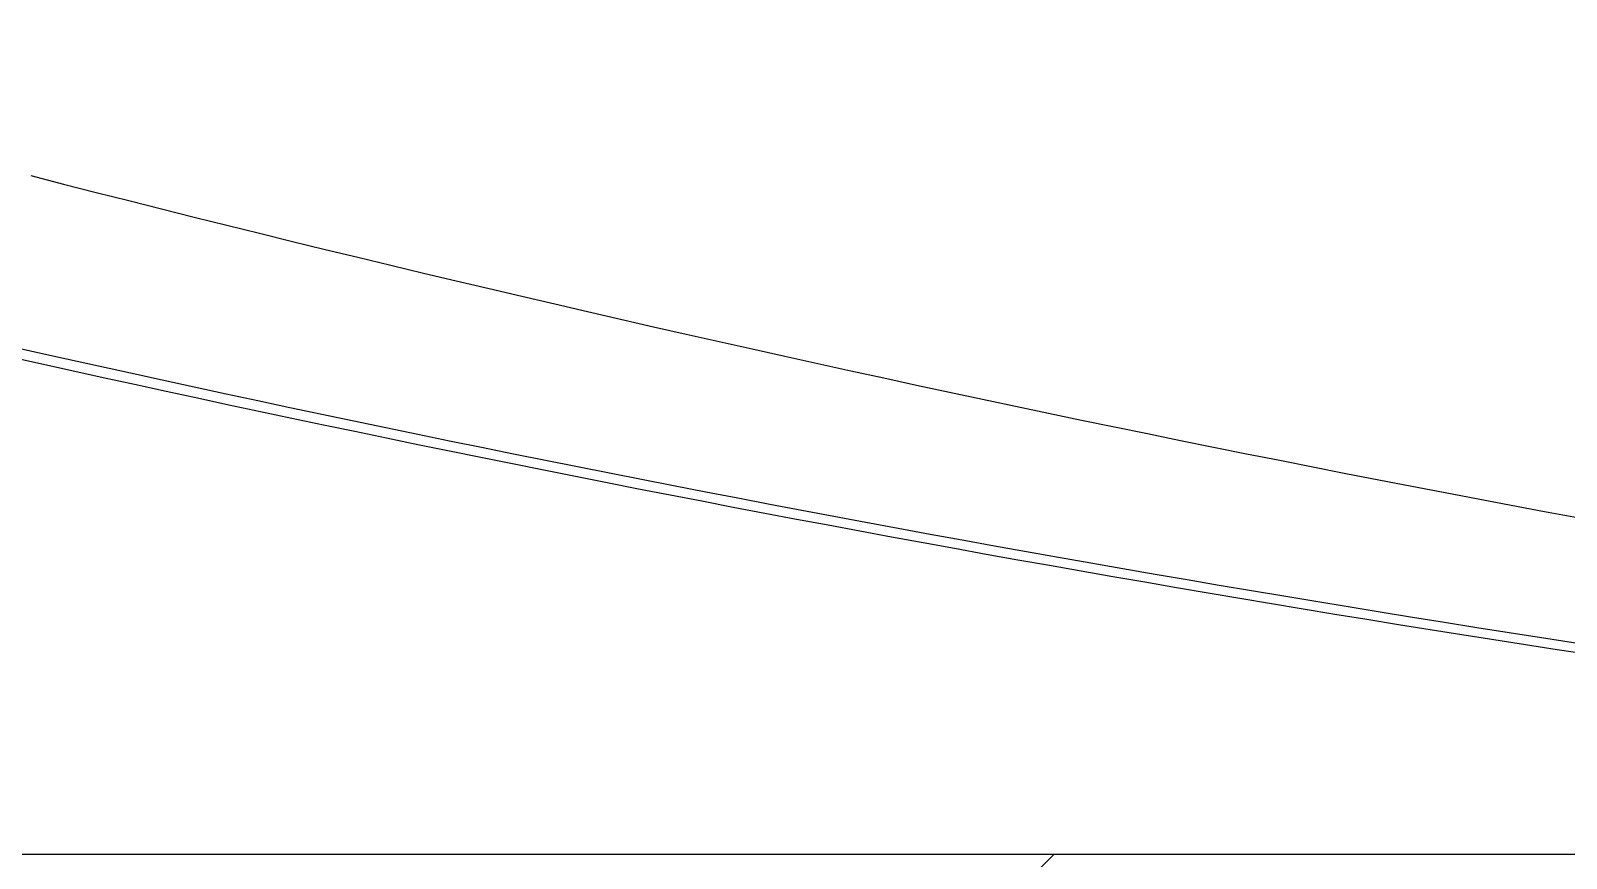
# Model space of a CAD drawing. Header units: millimetres. Extents: x 0 to 4637, y 0 to 3023.
# Drawn here: x 1399.4 to 1444.13, y 2416.1 to 2440.21 of the extents above; entities that cross this region are included whole.
import ezdxf

# ---------------------------------------------------------------- set-up
doc = ezdxf.new("R2010")
doc.units = ezdxf.units.MM
doc.layers.add('AFU_HANDLE_BELT', color=7, linetype='Continuous')
doc.layers.add('COVER_MODIFIED-T', color=7, linetype='Continuous')

msp = doc.modelspace()

# ---------------------------------------------------------------- hatches: boundary and pattern name
at = {"layer": 'AFU_HANDLE_BELT', "linetype": 'Continuous'}
h = msp.add_hatch(dxfattribs=at)
h.set_pattern_fill('LINE', scale=12.55710493000001, angle=45, style=0)
h.set_pattern_definition([(45, (804.7265245875601, 551.3131949833515), (-28.19150460263504, 28.19150460263504), [])])
edge = h.paths.add_edge_path()
edge.add_line((1433.336850071697, 2452.878555520687), (1432.893264031263, 2452.878555520687))
edge.add_line((1432.893264031263, 2452.878555520687), (1432.893264031263, 2450.869418731887))
edge.add_line((1432.893264031263, 2450.869418731887), (1433.253723298922, 2450.869418731887))
edge.add_line((1433.253723298923, 2450.869418731887), (1436.784455709283, 2450.869418731887))
edge.add_line((1436.784455709283, 2450.869418731887), (1440.135080712319, 2450.869418731887))
edge.add_arc((1440.135080712319, 2449.864850337487), 1.004568394400001, 44.99999999999642, 90, ccw=False)
edge.add_line((1440.845417836166, 2450.575187461332), (1445.597337477769, 2445.823267819729))
edge.add_line((1445.597337477769, 2445.823267819729), (1448.422436107016, 2442.998169190482))
edge.add_line((1448.422436107016, 2442.998169190482), (1455.636809701327, 2435.78379559617))
edge.add_line((1455.636809701327, 2435.78379559617), (1459.759860641949, 2431.660744655548))
edge.add_arc((1461.890872013487, 2433.791756027085), 3.013705183200068, 224.999999999997, 269.9999999999982)
edge.add_line((1461.890872013487, 2430.778050843885), (1544.355790774177, 2430.778050843885))
edge.add_line((1544.355790774177, 2430.778050843885), (1561.515499746903, 2430.778050843885))
edge.add_arc((1561.515499746903, 2433.791756027085), 3.013705183200003, 270, 314.9999999999976)
edge.add_line((1563.646511118441, 2431.660744655547), (1567.766356764541, 2435.780590301648))
edge.add_line((1567.766356764541, 2435.780590301648), (1574.983935653374, 2442.998169190482))
edge.add_line((1574.983935653374, 2442.998169190482), (1577.809034282622, 2445.823267819729))
edge.add_line((1577.809034282622, 2445.823267819729), (1582.560953924225, 2450.575187461332))
edge.add_arc((1583.271291048071, 2449.864850337487), 1.004568394399977, 90.00000000000551, 135.0000000000092, ccw=False)
edge.add_line((1583.271291048071, 2450.869418731886), (1586.621917867389, 2450.869418731887))
edge.add_line((1586.621917867389, 2450.869418731887), (1590.152650277748, 2450.869418731886))
edge.add_line((1590.152650277748, 2450.869418731886), (1590.513107729127, 2450.869418731886))
edge.add_line((1590.513107729127, 2450.869418731886), (1590.513107729127, 2452.878555520686))
edge.add_line((1590.513107729127, 2452.878555520686), (1590.069523504975, 2452.878555520686))
edge.add_line((1590.069523504975, 2452.878555520686), (1583.51826688419, 2452.878555520687))
edge.add_line((1583.51826688419, 2452.878555520687), (1583.271291048071, 2452.878555520686))
edge.add_arc((1583.271291048071, 2449.864850337487), 3.013705183199989, 90, 129.3981450818826)
edge.add_arc((1583.271291048071, 2449.864850337487), 3.013705183199989, 129.3981450818853, 133.7617426926768)
edge.add_arc((1583.271291048071, 2449.864850337487), 3.013705183199989, 133.7617426926776, 135.0000000000022)
edge.add_line((1581.140279676534, 2451.995861709024), (1580.034858472332, 2450.888679804384))
edge.add_line((1580.034858472332, 2450.888679804384), (1574.967685787238, 2445.823267819729))
edge.add_line((1574.967685787238, 2445.823267819729), (1572.142587157992, 2442.998169190482))
edge.add_line((1572.142587157992, 2442.998169190482), (1564.924709441395, 2435.780291473886))
edge.add_line((1564.924709441395, 2435.780291473886), (1562.225836870749, 2433.08141890324))
edge.add_arc((1561.515499746903, 2433.791756027085), 1.004568394400001, 270.00000000000557, 315.00000000000915, ccw=False)
edge.add_line((1561.515499746903, 2432.787187632686), (1544.355790774177, 2432.787187632686))
edge.add_line((1544.355790774177, 2432.787187632686), (1461.890872013487, 2432.787187632686))
edge.add_arc((1461.890872013487, 2433.791756027085), 1.004568394400036, 224.9999999999928, 270, ccw=False)
edge.add_line((1461.180534889641, 2433.08141890324), (1458.478158196711, 2435.78379559617))
edge.add_line((1458.478158196711, 2435.78379559617), (1451.263784602399, 2442.998169190482))
edge.add_line((1451.263784602399, 2442.998169190482), (1448.438685973152, 2445.823267819729))
edge.add_line((1448.438685973152, 2445.823267819729), (1443.373204456361, 2450.888419445795))
edge.add_line((1443.373204456361, 2450.888419445795), (1442.266092083858, 2451.995861709024))
edge.add_arc((1440.135080712319, 2449.864850337487), 3.013705183200003, 44.99999999999388, 46.23825730731619)
edge.add_arc((1440.135080712319, 2449.864850337487), 3.013705183200003, 46.23825730731934, 50.60185491811364)
edge.add_arc((1440.135080712319, 2449.864850337487), 3.013705183200003, 50.60185491811134, 89.99999999999955)
edge.add_line((1440.135080712319, 2452.878555520687), (1439.8881075204, 2452.878555520687))
edge.add_line((1439.8881075204, 2452.878555520687), (1433.336850071697, 2452.878555520687))
at = {"layer": 'COVER_MODIFIED-T', "linetype": 'Continuous'}
h = msp.add_hatch(dxfattribs=at)
h.set_pattern_fill('ANSI34', scale=12.55710493, angle=9.362e-06, style=0)
h.set_pattern_definition([(45.00000936198417, (804.7265245875601, 551.3131949833515), (-169.1490552543274, 169.1489999772885), []), (45.00000936198417, (861.1095581469012, 551.3132041961953), (-169.1490552543274, 169.1489999772885), []), (45.00000936198417, (917.4925917062405, 551.3132134090392), (-169.1490552543274, 169.1489999772885), []), (45.00000936198417, (973.8757508366302, 551.3132226219035), (-169.1490552543274, 169.1489999772885), [])])
edge = h.paths.add_edge_path()
edge.add_line((1360.962005563763, 2414.01897068236), (1562.024172798041, 2414.01897068236))
edge.add_spline(control_points=[(1562.024172798041, 2414.01897068236), (1562.302965409391, 2414.01897068236), (1562.585579393429, 2414.116737916891), (1562.906650493882, 2414.383875081614), (1562.998207165508, 2414.494708405336), (1563.092998598518, 2414.680943971809), (1563.118240934891, 2414.747992095161), (1563.151571131835, 2414.883847359946), (1563.160115361564, 2414.953031966621), (1563.160115361564, 2415.023539076761)], knot_values=[0, 0, 0, 0, 0.500000000000016, 0.500000000000016, 0.750000000000008, 0.750000000000008, 0.875000000000004, 0.875000000000004, 1, 1, 1, 1], degree=3, periodic=0)
edge.add_spline(control_points=[(1563.160115361564, 2415.023539076761), (1563.160115361564, 2415.16955332185), (1563.199509831481, 2415.318618645726), (1563.339083108762, 2415.575098994827), (1563.440506736703, 2415.687595578042), (1563.676255964384, 2415.862556013196), (1563.811426268574, 2415.926696400367), (1564.093343434295, 2416.009306579719), (1564.240634797938, 2416.02810747116), (1564.385688656074, 2416.028107471161)], knot_values=[0, 0, 0, 0, 0.25, 0.25, 0.5, 0.5, 0.75, 0.75, 1, 1, 1, 1], degree=3, periodic=0)
edge.add_line((1564.385688656075, 2416.028107471162), (1570.570866698866, 2416.028107471162))
edge.add_spline(control_points=[(1570.570866698865, 2416.028107471161), (1570.717875452276, 2416.02810747116), (1570.864002119356, 2416.009209524273), (1571.146690930607, 2415.926103113269), (1571.28105067259, 2415.862184453187), (1571.517132858746, 2415.686603460539), (1571.6177695254, 2415.574815415779), (1571.757514352363, 2415.31749297883), (1571.796439993375, 2415.171024648456), (1571.796439993374, 2415.023539076761)], knot_values=[0, 0, 0, 0, 0.2499999999999998, 0.2499999999999998, 0.4999999999999994, 0.4999999999999994, 0.7499999999999998, 0.7499999999999998, 1, 1, 1, 1], degree=3, periodic=0)
edge.add_spline(control_points=[(1571.796439993374, 2415.023539076761), (1571.796439993375, 2414.953663634178), (1571.805157804788, 2414.882511822366), (1571.839054273934, 2414.745621663399), (1571.863726061139, 2414.680544467483), (1571.958574876009, 2414.494397383743), (1572.049284673128, 2414.384267839517), (1572.373962361078, 2414.114500673892), (1572.652991510118, 2414.01897068236), (1572.932382556898, 2414.01897068236)], knot_values=[0, 0, 0, 0, 0.1250000000000041, 0.1250000000000041, 0.2500000000000082, 0.2500000000000082, 0.5000000000000155, 0.5000000000000155, 1, 1, 1, 1], degree=3, periodic=0)
edge.add_line((1572.932382556899, 2414.01897068236), (1773.994841757959, 2414.018970682361))
edge.add_spline(control_points=[(1773.994841757958, 2414.018970682361), (1774.142056742427, 2414.018970682086), (1774.287529862683, 2414.00001598596), (1774.569189433887, 2413.917079550717), (1774.703208883029, 2413.853295757042), (1774.938907352384, 2413.677910974925), (1775.039235509198, 2413.566387513167), (1775.143837002029, 2413.374145506955), (1775.171514420904, 2413.304896005803), (1775.208381625897, 2413.163490365974), (1775.217966348173, 2413.091205929383), (1775.216886337598, 2413.016898741524)], knot_values=[0, 0, 0, 0, 0.2500000000000058, 0.2500000000000058, 0.5000000000000114, 0.5000000000000114, 0.7500000000000171, 0.7500000000000171, 0.8750000000000085, 0.8750000000000085, 1, 1, 1, 1], degree=3, periodic=0)
edge.add_spline(control_points=[(1775.216886337598, 2413.016898741524), (1775.216065790342, 2412.875869094766), (1775.251501558682, 2412.737583008558), (1775.377788522596, 2412.489568750374), (1775.46865799841, 2412.379262358185), (1775.682983389895, 2412.200564751744), (1775.806296459343, 2412.13149570566), (1776.070330882607, 2412.03787326792), (1776.208133438835, 2412.013940263212), (1776.34846043038, 2412.013585929901)], knot_values=[0, 0, 0, 0, 0.25, 0.25, 0.5, 0.5, 0.75, 0.75, 1, 1, 1, 1], degree=3, periodic=0)
edge.add_line((1776.34846043038, 2412.013585929902), (1785.42221982434, 2412.013500255774))
edge.add_arc((1785.421385900418, 2413.025231877045), 1.011731964954626, 270.0472262696526, 291.5023712996161)
edge.add_line((1785.792225865317, 2412.083914029905), (1786.379202264296, 2412.083763687662))
edge.add_line((1786.379202264296, 2412.083763687662), (1797.273297896469, 2619.955491534361))
edge.add_line((1797.273297896469, 2619.955491534361), (1797.398254359045, 2624.663199006846))
edge.add_line((1797.398254359045, 2624.663199006846), (1795.185150328654, 2624.662370214547))
edge.add_line((1795.185150328654, 2624.662370214547), (1795.060214474876, 2619.955491534361))
edge.add_line((1795.060214474876, 2619.955491534361), (1784.427937350687, 2417.079558425914))
edge.add_spline(control_points=[(1784.427937350687, 2417.079558425914), (1784.417870603072, 2416.887473438604), (1784.38974619693, 2416.699446298382), (1784.298875714965, 2416.331172065462), (1784.235304985811, 2416.149258504045), (1784.075269365616, 2415.802077046302), (1783.979843984351, 2415.638112068156), (1783.758732914465, 2415.329086984817), (1783.631519152241, 2415.182871694564), (1783.355525223043, 2414.920802765638), (1783.206325212645, 2414.80376431327), (1782.885391061813, 2414.597839391678), (1782.713344102679, 2414.50936560775), (1782.184655535164, 2414.298000431325), (1781.80305790698, 2414.223562384218), (1781.418360476855, 2414.223558746204)], knot_values=[0, 0, 0, 0, 0.1250000000000009, 0.1250000000000009, 0.2500000000000017, 0.2500000000000017, 0.3750000000000026, 0.3750000000000026, 0.5000000000000034, 0.5000000000000034, 0.6250000000000043, 0.6250000000000043, 0.7500000000000051, 0.7500000000000051, 1, 1, 1, 1], degree=3, periodic=0)
edge.add_line((1781.418360476856, 2414.223558746205), (1779.216136260779, 2414.223562452305))
edge.add_arc((1779.210576485988, 2416.402574700206), 2.179019340803892, 212.6286396151425, 270.1461905226139, ccw=False)
edge.add_arc((1775.514592454829, 2414.001386865253), 2.228570236048033, 33.38440135681787, 91.66060478308158)
edge.add_line((1775.450010799276, 2416.229021150042), (1574.645222807614, 2416.229021150042))
edge.add_spline(control_points=[(1574.645222807613, 2416.229021150041), (1574.466894263775, 2416.229021150041), (1574.287831659455, 2416.271554494569), (1573.967824531911, 2416.43614412661), (1573.828909321796, 2416.556803299431), (1573.728815652765, 2416.707387052136)], knot_values=[0, 0, 0, 0, 0.5, 0.5, 1, 1, 1, 1], degree=3, periodic=0)
edge.add_spline(control_points=[(1573.728815652765, 2416.707387052136), (1573.644427302445, 2416.834343278226), (1573.551301932032, 2416.954381753537), (1573.348067795123, 2417.181011682152), (1573.237044987776, 2417.2883083144), (1572.885496912011, 2417.583423308465), (1572.627926952858, 2417.744910756154), (1572.069758030724, 2418.002509515665), (1571.779255743044, 2418.093754251847), (1571.180591112551, 2418.212155755641), (1570.873678815755, 2418.238157938841), (1570.570866698865, 2418.238157938841)], knot_values=[0, 0, 0, 0, 0.1250000000000002, 0.1250000000000002, 0.2500000000000004, 0.2500000000000004, 0.5000000000000003, 0.5000000000000003, 0.7500000000000002, 0.7500000000000002, 1, 1, 1, 1], degree=3, periodic=0)
edge.add_line((1570.570866698866, 2418.238157938841), (1564.385688656075, 2418.238157938841))
edge.add_spline(control_points=[(1564.385688656074, 2418.238157938841), (1564.080749979707, 2418.238157938841), (1563.777268514231, 2418.21248338159), (1563.174168979204, 2418.093065204235), (1562.882864142467, 2418.000653810476), (1562.470734735809, 2417.810514010607), (1562.337099135156, 2417.738431722653), (1562.077978332036, 2417.575306934508), (1561.952363576037, 2417.483869014698), (1561.602031603541, 2417.189513265066), (1561.398497287204, 2416.964279602938), (1561.227739702174, 2416.707387052136)], knot_values=[0, 0, 0, 0, 0.2500000000000039, 0.2500000000000039, 0.5000000000000078, 0.5000000000000078, 0.6250000000000093, 0.6250000000000093, 0.750000000000011, 0.750000000000011, 1, 1, 1, 1], degree=3, periodic=0)
edge.add_spline(control_points=[(1561.227739702174, 2416.707387052136), (1561.128650571856, 2416.558314555945), (1560.989059518612, 2416.436601872673), (1560.671217223886, 2416.272550857198), (1560.492097370402, 2416.229021150041), (1560.311332547326, 2416.229021150041)], knot_values=[0, 0, 0, 0, 0.5, 0.5, 1, 1, 1, 1], degree=3, periodic=0)
edge.add_line((1560.311332547327, 2416.229021150042), (1359.506544555664, 2416.229021150041))
edge.add_arc((1359.439527855595, 2414.010352302011), 2.21968076427764, 88.26986036194414, 146.7395890753362)
edge.add_arc((1355.752889642487, 2416.394324290026), 2.170701091138538, 269.7254676522908, 327.49117617555356, ccw=False)
edge.add_line((1355.742488782397, 2414.223648116761), (1353.538194878085, 2414.223558746204))
edge.add_spline(control_points=[(1353.538194878084, 2414.223558746203), (1353.345846092468, 2414.223562348787), (1353.15660477257, 2414.241807946884), (1352.784079663126, 2414.3132810272), (1352.599088433897, 2414.36724487982), (1352.244008126146, 2414.508892933799), (1352.075274239729, 2414.595607327298), (1351.755101856017, 2414.800244577293), (1351.602429962355, 2414.919632871077), (1351.326277938635, 2415.181534818525), (1351.201592376231, 2415.324405986305), (1350.979155183913, 2415.634124940653), (1350.881799676621, 2415.801306097381), (1350.643057625531, 2416.318209167388), (1350.548751497024, 2416.695388498332), (1350.528618004208, 2417.079558426749)], knot_values=[0, 0, 0, 0, 0.1249999999999979, 0.1249999999999979, 0.2499999999999958, 0.2499999999999958, 0.3749999999999938, 0.3749999999999938, 0.4999999999999917, 0.4999999999999917, 0.6249999999999896, 0.6249999999999896, 0.7499999999999876, 0.7499999999999876, 1, 1, 1, 1], degree=3, periodic=0)
edge.add_line((1350.528618004209, 2417.079558426749), (1339.896340880064, 2619.955491534361))
edge.add_line((1339.896340880064, 2619.955491534361), (1339.7713844175, 2624.663199006844))
edge.add_line((1339.7713844175, 2624.663199006844), (1337.558321604692, 2624.662370214543))
edge.add_line((1337.558321604692, 2624.662370214543), (1337.68325745847, 2619.955491534361))
edge.add_line((1337.68325745847, 2619.955491534361), (1348.572555985509, 2412.175297906469))
edge.add_line((1348.572555985509, 2412.175297906469), (1348.98650671691, 2412.175666826051))
edge.add_spline(control_points=[(1348.986506716909, 2412.175666826051), (1349.147496570665, 2412.07127940249), (1349.339496551949, 2412.013500329731), (1349.534335532634, 2412.013500218433)], knot_values=[0, 0, 0, 0, 1, 1, 1, 1], degree=3, periodic=0)
edge.add_line((1349.534335532635, 2412.013500218433), (1358.610477108036, 2412.013645433179))
edge.add_spline(control_points=[(1358.610477108035, 2412.01364543318), (1358.750972213342, 2412.014131721804), (1358.887924947878, 2412.037920175115), (1359.152935200936, 2412.132070506488), (1359.27392314394, 2412.199723621053), (1359.490298049921, 2412.380226060455), (1359.578978571311, 2412.487769960366), (1359.706708313577, 2412.73851037146), (1359.741552598747, 2412.875359380327), (1359.740420808825, 2413.016940890247)], knot_values=[0, 0, 0, 0, 0.25, 0.25, 0.5, 0.5, 0.75, 0.75, 1, 1, 1, 1], degree=3, periodic=0)
edge.add_spline(control_points=[(1359.740420808825, 2413.016940890247), (1359.739297642556, 2413.165725918622), (1359.777766055287, 2413.309512013956), (1359.919780543339, 2413.569547378192), (1360.018573702298, 2413.678445462063), (1360.255192007221, 2413.854152722756), (1360.389007772884, 2413.917559895536), (1360.670263358536, 2414.000152119654), (1360.814587246374, 2414.018970682085), (1360.962005563762, 2414.01897068236)], knot_values=[0, 0, 0, 0, 0.25, 0.25, 0.5, 0.5, 0.75, 0.75, 1, 1, 1, 1], degree=3, periodic=0)

# ---------------------------------------------------------------- linework, layer by layer
at = {"layer": 'COVER_MODIFIED-T', "color": 7, "linetype": 'Continuous'}
msp.add_line((1359.506544555429, 2416.229021150342), (1560.311332547398, 2416.229021150342), dxfattribs=at)
for centre, radius, start, end in [((1566.62053029924, 3085.660584045785), 670.8477610976832, 255.5660906600999, 266.2995066407), ((1546.886889469511, 3089.940468668893), 675.6528087071296, 255.5084698187, 265.6798097627999), ((1547.776131474045, 3092.569110694027), 678.1168094429161, 255.603835064, 265.8853113094)]:
    msp.add_arc(centre, radius, start, end, dxfattribs=at)

doc.saveas('drawing.dxf')
